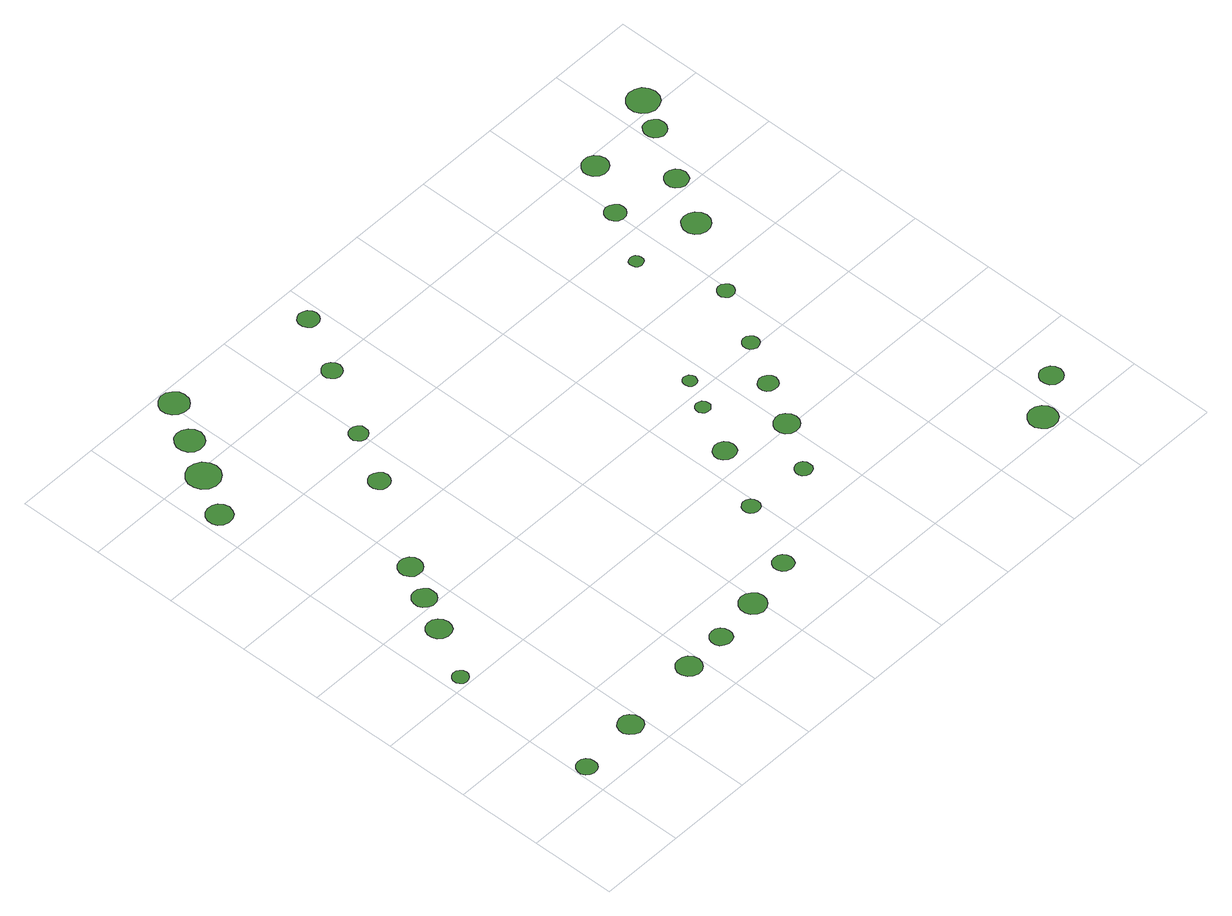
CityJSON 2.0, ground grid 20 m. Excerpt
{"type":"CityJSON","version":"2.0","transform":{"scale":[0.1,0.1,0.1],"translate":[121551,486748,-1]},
"CityObjects":{
"tree1":{"type":"SolitaryVegetationObject","attributes":{"function":"something"},"geometry":[{"type":"MultiSurface","lod":"1","boundaries":[[[0,1,2,3,4,5,6,7,8,9,10,11,12,13,14]]]}]},
"tree2":{"type":"SolitaryVegetationObject","attributes":{"function":"something"},"geometry":[{"type":"MultiSurface","lod":"1","boundaries":[[[15,16,17,18,19,20,21,22,23,24,25,26,27,28,29]]]}]},
"tree3":{"type":"SolitaryVegetationObject","attributes":{"function":"something"},"geometry":[{"type":"MultiSurface","lod":"1","boundaries":[[[30,31,32,33,34,35,36,37,38,39,40,41,42,43,44]]]}]},
"tree4":{"type":"SolitaryVegetationObject","attributes":{"function":"something"},"geometry":[{"type":"MultiSurface","lod":"1","boundaries":[[[45,46,47,48,49,50,51,52,53,54,55,56,57,58,59]]]}]},
"tree5":{"type":"SolitaryVegetationObject","attributes":{"function":"something"},"geometry":[{"type":"MultiSurface","lod":"1","boundaries":[[[60,61,62,63,64,65,66,67,68,69,70,71,72,73,74]]]}]},
"tree6":{"type":"SolitaryVegetationObject","attributes":{"function":"something"},"geometry":[{"type":"MultiSurface","lod":"1","boundaries":[[[75,76,77,78,79,80,81,82,83,84,85,86,87,88,89]]]}]},
"tree7":{"type":"SolitaryVegetationObject","attributes":{"function":"something"},"geometry":[{"type":"MultiSurface","lod":"1","boundaries":[[[90,91,92,93,94,95,96,97,98,99,100,101,102,103,104]]]}]},
"tree8":{"type":"SolitaryVegetationObject","attributes":{"function":"something"},"geometry":[{"type":"MultiSurface","lod":"1","boundaries":[[[105,106,107,108,109,110,111,112,113,114,115,116,117,118,119]]]}]},
"tree9":{"type":"SolitaryVegetationObject","attributes":{"function":"something"},"geometry":[{"type":"MultiSurface","lod":"1","boundaries":[[[120,121,122,123,124,125,126,127,128,129,130,131,132,133,134]]]}]},
"tree10":{"type":"SolitaryVegetationObject","attributes":{"function":"something"},"geometry":[{"type":"MultiSurface","lod":"1","boundaries":[[[135,136,137,138,139,140,141,142,143,144,145,146,147,148,149]]]}]},
"tree11":{"type":"SolitaryVegetationObject","attributes":{"function":"something"},"geometry":[{"type":"MultiSurface","lod":"1","boundaries":[[[150,151,152,153,154,155,156,157,158,159,160,161,162,163,164]]]}]},
"tree12":{"type":"SolitaryVegetationObject","attributes":{"function":"something"},"geometry":[{"type":"MultiSurface","lod":"1","boundaries":[[[165,166,167,168,169,170,171,172,173,174,175,176,177,178,179]]]}]},
"tree13":{"type":"SolitaryVegetationObject","attributes":{"function":"something"},"geometry":[{"type":"MultiSurface","lod":"1","boundaries":[[[180,181,182,183,184,185,186,187,188,189,190,191,192,193,194]]]}]},
"tree14":{"type":"SolitaryVegetationObject","attributes":{"function":"something"},"geometry":[{"type":"MultiSurface","lod":"1","boundaries":[[[195,196,197,198,199,200,201,202,203,204,205,206,207,208,209]]]}]},
"tree15":{"type":"SolitaryVegetationObject","attributes":{"function":"something"},"geometry":[{"type":"MultiSurface","lod":"1","boundaries":[[[210,211,212,213,214,215,216,217,218,219,220,221,222,223,224]]]}]},
"tree16":{"type":"SolitaryVegetationObject","attributes":{"function":"something"},"geometry":[{"type":"MultiSurface","lod":"1","boundaries":[[[225,226,227,228,229,230,231,232,233,234,235,236,237,238,239]]]}]},
"tree17":{"type":"SolitaryVegetationObject","attributes":{"function":"something"},"geometry":[{"type":"MultiSurface","lod":"1","boundaries":[[[240,241,242,243,244,245,246,247,248,249,250,251,252,253,254]]]}]},
"tree18":{"type":"SolitaryVegetationObject","attributes":{"function":"something"},"geometry":[{"type":"MultiSurface","lod":"1","boundaries":[[[255,256,257,258,259,260,261,262,263,264,265,266,267,268,269]]]}]},
"tree19":{"type":"SolitaryVegetationObject","attributes":{"function":"something"},"geometry":[{"type":"MultiSurface","lod":"1","boundaries":[[[270,271,272,273,274,275,276,277,278,279,280,281,282,283,284]]]}]},
"tree20":{"type":"SolitaryVegetationObject","attributes":{"function":"something"},"geometry":[{"type":"MultiSurface","lod":"1","boundaries":[[[285,286,287,288,289,290,291,292,293,294,295,296,297,298,299]]]}]},
"tree21":{"type":"SolitaryVegetationObject","attributes":{"function":"something"},"geometry":[{"type":"MultiSurface","lod":"1","boundaries":[[[300,301,302,303,304,305,306,307,308,309,310,311,312,313,314]]]}]},
"tree22":{"type":"SolitaryVegetationObject","attributes":{"function":"something"},"geometry":[{"type":"MultiSurface","lod":"1","boundaries":[[[315,316,317,318,319,320,321,322,323,324,325,326,327,328,329]]]}]},
"tree23":{"type":"SolitaryVegetationObject","attributes":{"function":"something"},"geometry":[{"type":"MultiSurface","lod":"1","boundaries":[[[330,331,332,333,334,335,336,337,338,339,340,341,342,343,344]]]}]},
"tree24":{"type":"SolitaryVegetationObject","attributes":{"function":"something"},"geometry":[{"type":"MultiSurface","lod":"1","boundaries":[[[345,346,347,348,349,350,351,352,353,354,355,356,357,358,359]]]}]},
"tree25":{"type":"SolitaryVegetationObject","attributes":{"function":"something"},"geometry":[{"type":"MultiSurface","lod":"1","boundaries":[[[360,361,362,363,364,365,366,367,368,369,370,371,372,373,374]]]}]},
"tree26":{"type":"SolitaryVegetationObject","attributes":{"function":"something"},"geometry":[{"type":"MultiSurface","lod":"1","boundaries":[[[375,376,377,378,379,380,381,382,383,384,385,386,387,388,389]]]}]},
"tree27":{"type":"SolitaryVegetationObject","attributes":{"function":"something"},"geometry":[{"type":"MultiSurface","lod":"1","boundaries":[[[390,391,392,393,394,395,396,397,398,399,400,401,402,403,404]]]}]},
"tree28":{"type":"SolitaryVegetationObject","attributes":{"function":"something"},"geometry":[{"type":"MultiSurface","lod":"1","boundaries":[[[405,406,407,408,409,410,411,412,413,414,415,416,417,418,419]]]}]},
"tree29":{"type":"SolitaryVegetationObject","attributes":{"function":"something"},"geometry":[{"type":"MultiSurface","lod":"1","boundaries":[[[420,421,422,423,424,425,426,427,428,429,430,431,432,433,434]]]}]},
"tree30":{"type":"SolitaryVegetationObject","attributes":{"function":"something"},"geometry":[{"type":"MultiSurface","lod":"1","boundaries":[[[435,436,437,438,439,440,441,442,443,444,445,446,447,448,449]]]}]},
"tree31":{"type":"SolitaryVegetationObject","attributes":{"function":"something"},"geometry":[{"type":"MultiSurface","lod":"1","boundaries":[[[450,451,452,453,454,455,456,457,458,459,460,461,462,463,464]]]}]},
"tree32":{"type":"SolitaryVegetationObject","attributes":{"function":"something"},"geometry":[{"type":"MultiSurface","lod":"1","boundaries":[[[465,466,467,468,469,470,471,472,473,474,475,476,477,478,479]]]}]},
"tree33":{"type":"SolitaryVegetationObject","attributes":{"function":"something"},"geometry":[{"type":"MultiSurface","lod":"1","boundaries":[[[480,481,482,483,484,485,486,487,488,489,490,491,492,493,494]]]}]},
"tree34":{"type":"SolitaryVegetationObject","attributes":{"function":"something"},"geometry":[{"type":"MultiSurface","lod":"1","boundaries":[[[495,496,497,498,499,500,501,502,503,504,505,506,507,508,509]]]}]},
"tree35":{"type":"SolitaryVegetationObject","attributes":{"function":"something"},"geometry":[{"type":"MultiSurface","lod":"1","boundaries":[[[510,511,512,513,514,515,516,517,518,519,520,521,522,523,524]]]}]},
"tree36":{"type":"SolitaryVegetationObject","attributes":{"function":"something"},"geometry":[{"type":"MultiSurface","lod":"1","boundaries":[[[525,526,527,528,529,530,531,532,533,534,535,536,537,538,539]]]}]}
},
"vertices":[
[49,67,10],[47,77,10],[42,84,10],[34,89,10],[24,90,10],[15,87,10],[8,81,10],[4,72,10],[4,63,10],[8,54,10],[15,48,10],[24,45,10],[34,46,10],[42,50,10],[47,58,10],
[58,424,10],[56,432,10],[51,438,10],[45,442,10],[37,443,10],[30,440,10],[24,435,10],[21,428,10],[21,420,10],[24,413,10],[30,408,10],[37,406,10],[45,407,10],[51,411,10],[56,417,10],
[201,81,10],[199,92,10],[192,102,10],[182,108,10],[170,109,10],[159,105,10],[150,98,10],[145,87,10],[145,75,10],[150,64,10],[159,56,10],[170,52,10],[182,54,10],[192,60,10],[199,69,10],
[136,546,10],[134,558,10],[127,567,10],[117,573,10],[105,574,10],[94,571,10],[85,563,10],[81,552,10],[81,540,10],[85,530,10],[94,522,10],[105,518,10],[117,520,10],[127,525,10],[134,535,10],
[179,626,10],[177,637,10],[170,646,10],[161,652,10],[149,653,10],[139,650,10],[130,642,10],[126,632,10],[126,620,10],[130,610,10],[139,603,10],[149,599,10],[161,600,10],[170,606,10],[177,615,10],
[74,1089,10],[71,1101,10],[64,1111,10],[53,1117,10],[41,1118,10],[29,1114,10],[20,1106,10],[15,1095,10],[15,1082,10],[20,1071,10],[29,1063,10],[41,1059,10],[53,1060,10],[64,1067,10],[71,1077,10],
[401,102,10],[398,113,10],[391,123,10],[381,129,10],[369,130,10],[358,127,10],[349,118,10],[344,108,10],[344,96,10],[349,85,10],[358,77,10],[369,73,10],[381,74,10],[391,80,10],[398,90,10],
[224,705,10],[222,716,10],[215,725,10],[205,731,10],[194,732,10],[183,728,10],[175,721,10],[170,710,10],[170,699,10],[175,689,10],[183,681,10],[194,678,10],[205,679,10],[215,685,10],[222,694,10],
[140,1185,10],[137,1200,10],[128,1213,10],[114,1221,10],[98,1223,10],[83,1218,10],[71,1207,10],[65,1193,10],[65,1177,10],[71,1163,10],[83,1152,10],[98,1147,10],[114,1149,10],[128,1157,10],[137,1170,10],
[501,109,10],[499,119,10],[493,127,10],[484,132,10],[474,133,10],[464,130,10],[456,123,10],[452,114,10],[452,104,10],[456,94,10],[464,88,10],[474,84,10],[484,85,10],[493,90,10],[499,99,10],
[188,1271,10],[185,1285,10],[177,1295,10],[165,1302,10],[152,1304,10],[139,1300,10],[129,1290,10],[124,1278,10],[124,1265,10],[129,1252,10],[139,1243,10],[152,1239,10],[165,1241,10],[177,1247,10],[185,1258,10],
[356,912,10],[353,922,10],[347,930,10],[339,935,10],[329,936,10],[319,933,10],[311,926,10],[307,917,10],[307,907,10],[311,898,10],[319,891,10],[329,888,10],[339,889,10],[347,894,10],[353,902,10],
[243,1365,10],[241,1378,10],[232,1389,10],[221,1396,10],[207,1398,10],[194,1393,10],[184,1384,10],[178,1371,10],[178,1358,10],[184,1345,10],[194,1336,10],[207,1332,10],[221,1333,10],[232,1340,10],[241,1351,10],
[619,123,10],[616,136,10],[608,146,10],[598,152,10],[585,154,10],[573,150,10],[563,141,10],[558,130,10],[558,117,10],[563,106,10],[573,97,10],[585,93,10],[598,95,10],[608,101,10],[616,111,10],
[421,1032,10],[420,1040,10],[414,1048,10],[407,1052,10],[398,1053,10],[389,1050,10],[383,1044,10],[379,1036,10],[379,1027,10],[383,1019,10],[389,1013,10],[398,1010,10],[407,1011,10],[414,1016,10],[420,1023,10],
[736,154,10],[734,163,10],[729,171,10],[720,176,10],[711,177,10],[701,174,10],[694,168,10],[690,159,10],[690,149,10],[694,140,10],[701,133,10],[711,130,10],[720,132,10],[729,136,10],[734,144,10],
[516,1189,10],[514,1198,10],[508,1206,10],[500,1211,10],[491,1212,10],[482,1209,10],[475,1202,10],[471,1194,10],[471,1184,10],[475,1176,10],[482,1169,10],[491,1166,10],[500,1167,10],[508,1172,10],[514,1180,10],
[805,308,10],[804,316,10],[799,323,10],[792,327,10],[783,328,10],[776,325,10],[769,320,10],[766,312,10],[766,304,10],[769,296,10],[776,291,10],[783,288,10],[792,289,10],[799,293,10],[804,300,10],
[591,1321,10],[589,1330,10],[583,1338,10],[574,1343,10],[564,1344,10],[555,1341,10],[548,1335,10],[544,1326,10],[544,1316,10],[548,1307,10],[555,1300,10],[564,1297,10],[574,1298,10],[583,1303,10],[589,1311,10],
[889,451,10],[887,461,10],[881,470,10],[871,475,10],[861,476,10],[851,473,10],[843,466,10],[838,456,10],[838,446,10],[843,436,10],[851,429,10],[861,426,10],[871,427,10],[881,432,10],[887,441,10],
[953,299,10],[952,307,10],[947,314,10],[940,318,10],[932,319,10],[924,316,10],[918,311,10],[915,303,10],[915,295,10],[918,288,10],[924,282,10],[932,280,10],[940,281,10],[947,285,10],[952,291,10],
[940,565,10],[939,572,10],[934,578,10],[929,581,10],[922,582,10],[915,580,10],[910,575,10],[907,569,10],[907,562,10],[910,555,10],[915,551,10],[922,549,10],[929,549,10],[934,553,10],[939,558,10],
[1032,409,10],[1030,420,10],[1023,430,10],[1013,436,10],[1001,437,10],[990,433,10],[981,425,10],[976,415,10],[976,403,10],[981,392,10],[990,384,10],[1001,381,10],[1013,382,10],[1023,388,10],[1030,397,10],
[976,634,10],[974,640,10],[970,646,10],[965,649,10],[958,650,10],[952,648,10],[947,643,10],[945,637,10],[945,631,10],[947,625,10],[952,620,10],[958,618,10],[965,619,10],[970,622,10],[974,628,10],
[1084,512,10],[1082,521,10],[1076,529,10],[1068,533,10],[1059,534,10],[1050,531,10],[1043,525,10],[1039,517,10],[1039,507,10],[1043,499,10],[1050,493,10],[1059,490,10],[1068,491,10],[1076,495,10],[1082,503,10],
[1140,614,10],[1139,622,10],[1134,628,10],[1127,632,10],[1119,633,10],[1112,630,10],[1106,625,10],[1103,618,10],[1103,610,10],[1106,603,10],[1112,598,10],[1119,595,10],[1127,596,10],[1134,600,10],[1139,606,10],
[1398,37,10],[1396,50,10],[1388,61,10],[1376,68,10],[1363,69,10],[1350,65,10],[1340,56,10],[1334,44,10],[1334,30,10],[1340,18,10],[1350,9,10],[1363,5,10],[1376,6,10],[1388,13,10],[1396,24,10],
[1148,938,10],[1147,944,10],[1143,950,10],[1137,953,10],[1131,953,10],[1124,951,10],[1119,947,10],[1117,941,10],[1117,934,10],[1119,928,10],[1124,924,10],[1131,922,10],[1137,923,10],[1143,926,10],[1147,931,10],
[1214,748,10],[1212,756,10],[1207,762,10],[1200,767,10],[1192,767,10],[1185,765,10],[1179,760,10],[1175,752,10],[1175,744,10],[1179,737,10],[1185,731,10],[1192,729,10],[1200,730,10],[1207,734,10],[1212,740,10],
[1489,102,10],[1487,113,10],[1481,122,10],[1471,127,10],[1460,128,10],[1450,125,10],[1442,118,10],[1438,108,10],[1438,97,10],[1442,87,10],[1450,79,10],[1460,76,10],[1471,77,10],[1481,83,10],[1487,91,10],
[1227,1060,10],[1225,1069,10],[1219,1077,10],[1211,1082,10],[1201,1083,10],[1191,1080,10],[1184,1073,10],[1180,1065,10],[1180,1055,10],[1184,1046,10],[1191,1039,10],[1201,1036,10],[1211,1037,10],[1219,1042,10],[1225,1050,10],
[1324,919,10],[1321,932,10],[1313,942,10],[1302,949,10],[1289,950,10],[1276,946,10],[1267,937,10],[1261,925,10],[1261,912,10],[1267,900,10],[1276,892,10],[1289,887,10],[1302,889,10],[1313,895,10],[1321,906,10],
[1302,1177,10],[1299,1189,10],[1292,1199,10],[1281,1205,10],[1269,1206,10],[1258,1203,10],[1248,1194,10],[1243,1183,10],[1243,1171,10],[1248,1160,10],[1258,1152,10],[1269,1148,10],[1281,1149,10],[1292,1155,10],[1299,1165,10],
[1384,1032,10],[1381,1043,10],[1375,1052,10],[1365,1057,10],[1354,1058,10],[1344,1055,10],[1336,1048,10],[1331,1037,10],[1331,1026,10],[1336,1016,10],[1344,1009,10],[1354,1005,10],[1365,1007,10],[1375,1012,10],[1381,1021,10],
[1456,1157,10],[1454,1168,10],[1447,1176,10],[1438,1182,10],[1427,1183,10],[1417,1180,10],[1409,1172,10],[1405,1162,10],[1405,1152,10],[1409,1142,10],[1417,1135,10],[1427,1131,10],[1438,1132,10],[1447,1138,10],[1454,1147,10],
[1508,1227,10],[1504,1242,10],[1496,1254,10],[1483,1261,10],[1468,1263,10],[1453,1258,10],[1442,1248,10],[1436,1234,10],[1436,1219,10],[1442,1206,10],[1453,1196,10],[1468,1191,10],[1483,1193,10],[1496,1200,10],[1504,1212,10]
]}
